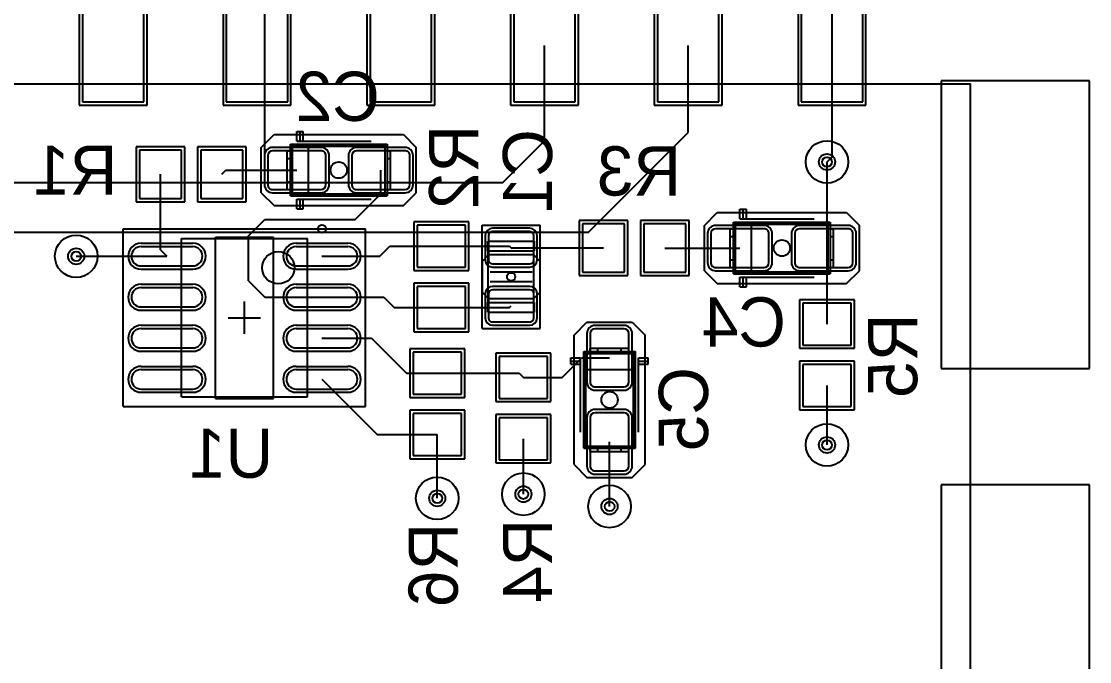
# Model space of a CAD drawing. Header units: millimetres. Extents: x 33 to 144, y 76 to 149.
# Drawn here: x 83.77 to 116.84, y 103.02 to 122.84 of the extents above; entities that cross this region are included whole.
import ezdxf

# ---------------------------------------------------------------- set-up
doc = ezdxf.new("R2010")
doc.units = ezdxf.units.MM
for name, color, linetype in [('BottomLayer', 5, 'Continuous'), ('BottomOverlay', 54, 'Continuous'), ('BottomPaste', 16, 'Continuous'), ('BottomSolder', 6, 'Continuous'), ('DrillGuide', 244, 'Continuous'), ('InternalPlane1', 76, 'Continuous'), ('InternalPlane2', 16, 'Continuous'), ('Mechanical13', 56, 'Continuous'), ('Mechanical15', 56, 'Continuous'), ('MultiLayer', 9, 'Continuous'), ('TopLayer', 1, 'Continuous'), ('TopOverlay', 2, 'Continuous'), ('TopPaste', 8, 'Continuous'), ('TopSolder', 216, 'Continuous'), ('ViaHoleLayer', 16, 'Continuous')]:
    doc.layers.add(name, color=color, linetype=linetype)

# ---------------------------------------------------------------- blocks, each defined once
blk = doc.blocks.new('751_02_N_B_8')
at = {"layer": 'BottomLayer'}
for p, q in [((-1.6, 2.205), (-3.2, 2.205)), ((3.2, 2.205), (1.6, 2.205)), ((-1.6, 1.605), (-3.2, 1.605)), ((3.2, 1.605), (1.6, 1.605)), ((-1.6, 0.935), (-3.2, 0.935)), ((3.2, 0.935), (1.6, 0.935)), ((-1.6, 0.335), (-3.2, 0.335)), ((3.2, 0.335), (1.6, 0.335)), ((-1.6, -0.335), (-3.2, -0.335)), ((3.2, -0.335), (1.6, -0.335)), ((-1.6, -0.935), (-3.2, -0.935)), ((3.2, -0.935), (1.6, -0.935)), ((-1.6, -1.605), (-3.2, -1.605)), ((3.2, -1.605), (1.6, -1.605)), ((-1.6, -2.205), (-3.2, -2.205)), ((3.2, -2.205), (1.6, -2.205))]:
    blk.add_line(p, q, dxfattribs=at)
for centre, start, end in [((-3.2, 1.905), 90, 270), ((-1.6, 1.905), 270, 90), ((1.6, 1.905), 90, 270), ((3.2, 1.905), 270, 90), ((-3.2, 0.635), 90, 270), ((-1.6, 0.635), 270, 90), ((1.6, 0.635), 90, 270), ((3.2, 0.635), 270, 90), ((-3.2, -0.635), 90, 270), ((-1.6, -0.635), 270, 90), ((1.6, -0.635), 90, 270), ((3.2, -0.635), 270, 90), ((-3.2, -1.905), 90, 270), ((-1.6, -1.905), 270, 90), ((1.6, -1.905), 90, 270), ((3.2, -1.905), 270, 90)]:
    blk.add_arc(centre, 0.3, start, end, dxfattribs=at)
at = {"layer": 'BottomOverlay'}
for p, q in [((-0.9, 2.5), (-0.9, -2.5)), ((0.9, 2.5), (-0.9, 2.5)), ((0.9, 2.5), (0.9, -2.5)), ((0.9, -2.5), (-0.9, -2.5))]:
    blk.add_line(p, q, dxfattribs=at)
blk.add_circle((-2.4, -2.755), 0.125, dxfattribs=at)
at = {"layer": 'BottomPaste'}
for p, q in [((-1.6, 2.205), (-3.2, 2.205)), ((3.2, 2.205), (1.6, 2.205)), ((-1.6, 1.605), (-3.2, 1.605)), ((3.2, 1.605), (1.6, 1.605)), ((-1.6, 0.935), (-3.2, 0.935)), ((3.2, 0.935), (1.6, 0.935)), ((-1.6, 0.335), (-3.2, 0.335)), ((3.2, 0.335), (1.6, 0.335)), ((-1.6, -0.335), (-3.2, -0.335)), ((3.2, -0.335), (1.6, -0.335)), ((-1.6, -0.935), (-3.2, -0.935)), ((3.2, -0.935), (1.6, -0.935)), ((-1.6, -1.605), (-3.2, -1.605)), ((3.2, -1.605), (1.6, -1.605)), ((-1.6, -2.205), (-3.2, -2.205)), ((3.2, -2.205), (1.6, -2.205))]:
    blk.add_line(p, q, dxfattribs=at)
for centre, start, end in [((-3.2, 1.905), 90, 270), ((-1.6, 1.905), 270, 90), ((1.6, 1.905), 90, 270), ((3.2, 1.905), 270, 90), ((-3.2, 0.635), 90, 270), ((-1.6, 0.635), 270, 90), ((1.6, 0.635), 90, 270), ((3.2, 0.635), 270, 90), ((-3.2, -0.635), 90, 270), ((-1.6, -0.635), 270, 90), ((1.6, -0.635), 90, 270), ((3.2, -0.635), 270, 90), ((-3.2, -1.905), 90, 270), ((-1.6, -1.905), 270, 90), ((1.6, -1.905), 90, 270), ((3.2, -1.905), 270, 90)]:
    blk.add_arc(centre, 0.3, start, end, dxfattribs=at)
at = {"layer": 'BottomSolder'}
for p, q in [((-1.6, 2.307), (-3.2, 2.307)), ((3.2, 2.307), (1.6, 2.307)), ((-1.6, 1.503), (-3.2, 1.503)), ((3.2, 1.503), (1.6, 1.503)), ((-1.6, 1.037), (-3.2, 1.037)), ((3.2, 1.037), (1.6, 1.037)), ((-1.6, 0.233), (-3.2, 0.233)), ((3.2, 0.233), (1.6, 0.233)), ((-1.6, -0.233), (-3.2, -0.233)), ((3.2, -0.233), (1.6, -0.233)), ((-1.6, -1.037), (-3.2, -1.037)), ((3.2, -1.037), (1.6, -1.037)), ((-1.6, -1.503), (-3.2, -1.503)), ((3.2, -1.503), (1.6, -1.503)), ((-1.6, -2.307), (-3.2, -2.307)), ((3.2, -2.307), (1.6, -2.307))]:
    blk.add_line(p, q, dxfattribs=at)
for centre, start, end in [((-3.2, 1.905), 90, 270), ((-1.6, 1.905), 270, 90), ((1.6, 1.905), 90, 270), ((3.2, 1.905), 270, 90), ((-3.2, 0.635), 90, 270), ((-1.6, 0.635), 270, 90), ((1.6, 0.635), 90, 270), ((3.2, 0.635), 270, 90), ((-3.2, -0.635), 90, 270), ((-1.6, -0.635), 270, 90), ((1.6, -0.635), 90, 270), ((3.2, -0.635), 270, 90), ((-3.2, -1.905), 90, 270), ((-1.6, -1.905), 270, 90), ((1.6, -1.905), 90, 270), ((3.2, -1.905), 270, 90)]:
    blk.add_arc(centre, 0.402, start, end, dxfattribs=at)
at = {"layer": 'Mechanical13'}
for p, q in [((-1.95, 2.45), (-1.95, -2.45)), ((1.95, 2.45), (-1.95, 2.45)), ((1.95, 2.45), (1.95, -2.45)), ((1.95, -2.45), (-1.95, -2.45))]:
    blk.add_line(p, q, dxfattribs=at)
blk.add_circle((-1.05, -1.55), 0.5, dxfattribs=at)
at = {"layer": 'Mechanical15'}
for p, q in [((-3.75, 2.75), (-3.75, -2.75)), ((3.75, 2.75), (-3.75, 2.75)), ((3.75, 2.75), (3.75, -2.75)), ((0, 0.5), (0, -0.5)), ((0.5, 0), (-0.5, 0)), ((3.75, -2.75), (-3.75, -2.75))]:
    blk.add_line(p, q, dxfattribs=at)
blk = doc.blocks.new('ERA_0805_B_16')
at = {"layer": 'BottomLayer'}
for p, q in [((-0.3, 0.75), (-1.6, 0.75)), ((-1.6, 0.75), (-1.6, -0.75)), ((-0.3, -0.75), (-0.3, 0.75)), ((1.6, 0.75), (0.3, 0.75)), ((0.3, 0.75), (0.3, -0.75)), ((1.6, -0.75), (1.6, 0.75)), ((-1.6, -0.75), (-0.3, -0.75)), ((0.3, -0.75), (1.6, -0.75))]:
    blk.add_line(p, q, dxfattribs=at)
at = {"layer": 'BottomPaste'}
for p, q in [((-0.3, 0.75), (-1.6, 0.75)), ((-1.6, 0.75), (-1.6, -0.75)), ((-0.3, -0.75), (-0.3, 0.75)), ((1.6, 0.75), (0.3, 0.75)), ((0.3, 0.75), (0.3, -0.75)), ((1.6, -0.75), (1.6, 0.75)), ((-1.6, -0.75), (-0.3, -0.75)), ((0.3, -0.75), (1.6, -0.75))]:
    blk.add_line(p, q, dxfattribs=at)
at = {"layer": 'BottomSolder'}
for p, q in [((-0.198, 0.852), (-1.702, 0.852)), ((-1.702, 0.852), (-1.702, -0.852)), ((-0.198, -0.852), (-0.198, 0.852)), ((1.702, 0.852), (0.198, 0.852)), ((0.198, 0.852), (0.198, -0.852)), ((1.702, -0.852), (1.702, 0.852)), ((-1.702, -0.852), (-0.198, -0.852)), ((0.198, -0.852), (1.702, -0.852))]:
    blk.add_line(p, q, dxfattribs=at)
blk = doc.blocks.new('6_0805_B_17')
at = {"layer": 'BottomLayer'}
for p, q in [((-0.3, 0.75), (-1.6, 0.75)), ((-1.6, 0.75), (-1.6, -0.75)), ((-0.3, -0.75), (-0.3, 0.75)), ((1.6, 0.75), (0.3, 0.75)), ((0.3, 0.75), (0.3, -0.75)), ((1.6, -0.75), (1.6, 0.75)), ((-1.6, -0.75), (-0.3, -0.75)), ((0.3, -0.75), (1.6, -0.75))]:
    blk.add_line(p, q, dxfattribs=at)
at = {"layer": 'BottomPaste'}
for p, q in [((-0.3, 0.75), (-1.6, 0.75)), ((-1.6, 0.75), (-1.6, -0.75)), ((-0.3, -0.75), (-0.3, 0.75)), ((1.6, 0.75), (0.3, 0.75)), ((0.3, 0.75), (0.3, -0.75)), ((1.6, -0.75), (1.6, 0.75)), ((-1.6, -0.75), (-0.3, -0.75)), ((0.3, -0.75), (1.6, -0.75))]:
    blk.add_line(p, q, dxfattribs=at)
at = {"layer": 'BottomSolder'}
for p, q in [((-0.198, 0.852), (-1.702, 0.852)), ((-1.702, 0.852), (-1.702, -0.852)), ((-0.198, -0.852), (-0.198, 0.852)), ((1.702, 0.852), (0.198, 0.852)), ((0.198, 0.852), (0.198, -0.852)), ((1.702, -0.852), (1.702, 0.852)), ((-1.702, -0.852), (-0.198, -0.852)), ((0.198, -0.852), (1.702, -0.852))]:
    blk.add_line(p, q, dxfattribs=at)
blk = doc.blocks.new('ERA_0805_B_18')
at = {"layer": 'BottomLayer'}
for p, q in [((-0.3, 0.75), (-1.6, 0.75)), ((-1.6, 0.75), (-1.6, -0.75)), ((-0.3, -0.75), (-0.3, 0.75)), ((1.6, 0.75), (0.3, 0.75)), ((0.3, 0.75), (0.3, -0.75)), ((1.6, -0.75), (1.6, 0.75)), ((-1.6, -0.75), (-0.3, -0.75)), ((0.3, -0.75), (1.6, -0.75))]:
    blk.add_line(p, q, dxfattribs=at)
at = {"layer": 'BottomPaste'}
for p, q in [((-0.3, 0.75), (-1.6, 0.75)), ((-1.6, 0.75), (-1.6, -0.75)), ((-0.3, -0.75), (-0.3, 0.75)), ((1.6, 0.75), (0.3, 0.75)), ((0.3, 0.75), (0.3, -0.75)), ((1.6, -0.75), (1.6, 0.75)), ((-1.6, -0.75), (-0.3, -0.75)), ((0.3, -0.75), (1.6, -0.75))]:
    blk.add_line(p, q, dxfattribs=at)
at = {"layer": 'BottomSolder'}
for p, q in [((-0.198, 0.852), (-1.702, 0.852)), ((-1.702, 0.852), (-1.702, -0.852)), ((-0.198, -0.852), (-0.198, 0.852)), ((1.702, 0.852), (0.198, 0.852)), ((0.198, 0.852), (0.198, -0.852)), ((1.702, -0.852), (1.702, 0.852)), ((-1.702, -0.852), (-0.198, -0.852)), ((0.198, -0.852), (1.702, -0.852))]:
    blk.add_line(p, q, dxfattribs=at)
blk = doc.blocks.new('ERA_0805_B_19')
at = {"layer": 'BottomLayer'}
for p, q in [((-0.3, 0.75), (-1.6, 0.75)), ((-1.6, 0.75), (-1.6, -0.75)), ((-0.3, -0.75), (-0.3, 0.75)), ((1.6, 0.75), (0.3, 0.75)), ((0.3, 0.75), (0.3, -0.75)), ((1.6, -0.75), (1.6, 0.75)), ((-1.6, -0.75), (-0.3, -0.75)), ((0.3, -0.75), (1.6, -0.75))]:
    blk.add_line(p, q, dxfattribs=at)
at = {"layer": 'BottomPaste'}
for p, q in [((-0.3, 0.75), (-1.6, 0.75)), ((-1.6, 0.75), (-1.6, -0.75)), ((-0.3, -0.75), (-0.3, 0.75)), ((1.6, 0.75), (0.3, 0.75)), ((0.3, 0.75), (0.3, -0.75)), ((1.6, -0.75), (1.6, 0.75)), ((-1.6, -0.75), (-0.3, -0.75)), ((0.3, -0.75), (1.6, -0.75))]:
    blk.add_line(p, q, dxfattribs=at)
at = {"layer": 'BottomSolder'}
for p, q in [((-0.198, 0.852), (-1.702, 0.852)), ((-1.702, 0.852), (-1.702, -0.852)), ((-0.198, -0.852), (-0.198, 0.852)), ((1.702, 0.852), (0.198, 0.852)), ((0.198, 0.852), (0.198, -0.852)), ((1.702, -0.852), (1.702, 0.852)), ((-1.702, -0.852), (-0.198, -0.852)), ((0.198, -0.852), (1.702, -0.852))]:
    blk.add_line(p, q, dxfattribs=at)
blk = doc.blocks.new('ERA_0805_B_20')
at = {"layer": 'BottomLayer'}
for p, q in [((-0.3, 0.75), (-1.6, 0.75)), ((-1.6, 0.75), (-1.6, -0.75)), ((-0.3, -0.75), (-0.3, 0.75)), ((1.6, 0.75), (0.3, 0.75)), ((0.3, 0.75), (0.3, -0.75)), ((1.6, -0.75), (1.6, 0.75)), ((-1.6, -0.75), (-0.3, -0.75)), ((0.3, -0.75), (1.6, -0.75))]:
    blk.add_line(p, q, dxfattribs=at)
at = {"layer": 'BottomPaste'}
for p, q in [((-0.3, 0.75), (-1.6, 0.75)), ((-1.6, 0.75), (-1.6, -0.75)), ((-0.3, -0.75), (-0.3, 0.75)), ((1.6, 0.75), (0.3, 0.75)), ((0.3, 0.75), (0.3, -0.75)), ((1.6, -0.75), (1.6, 0.75)), ((-1.6, -0.75), (-0.3, -0.75)), ((0.3, -0.75), (1.6, -0.75))]:
    blk.add_line(p, q, dxfattribs=at)
at = {"layer": 'BottomSolder'}
for p, q in [((-0.198, 0.852), (-1.702, 0.852)), ((-1.702, 0.852), (-1.702, -0.852)), ((-0.198, -0.852), (-0.198, 0.852)), ((1.702, 0.852), (0.198, 0.852)), ((0.198, 0.852), (0.198, -0.852)), ((1.702, -0.852), (1.702, 0.852)), ((-1.702, -0.852), (-0.198, -0.852)), ((0.198, -0.852), (1.702, -0.852))]:
    blk.add_line(p, q, dxfattribs=at)
blk = doc.blocks.new('ERA_0805_B_21')
at = {"layer": 'BottomLayer'}
for p, q in [((-0.3, 0.75), (-1.6, 0.75)), ((-1.6, 0.75), (-1.6, -0.75)), ((-0.3, -0.75), (-0.3, 0.75)), ((1.6, 0.75), (0.3, 0.75)), ((0.3, 0.75), (0.3, -0.75)), ((1.6, -0.75), (1.6, 0.75)), ((-1.6, -0.75), (-0.3, -0.75)), ((0.3, -0.75), (1.6, -0.75))]:
    blk.add_line(p, q, dxfattribs=at)
at = {"layer": 'BottomPaste'}
for p, q in [((-0.3, 0.75), (-1.6, 0.75)), ((-1.6, 0.75), (-1.6, -0.75)), ((-0.3, -0.75), (-0.3, 0.75)), ((1.6, 0.75), (0.3, 0.75)), ((0.3, 0.75), (0.3, -0.75)), ((1.6, -0.75), (1.6, 0.75)), ((-1.6, -0.75), (-0.3, -0.75)), ((0.3, -0.75), (1.6, -0.75))]:
    blk.add_line(p, q, dxfattribs=at)
at = {"layer": 'BottomSolder'}
for p, q in [((-0.198, 0.852), (-1.702, 0.852)), ((-1.702, 0.852), (-1.702, -0.852)), ((-0.198, -0.852), (-0.198, 0.852)), ((1.702, 0.852), (0.198, 0.852)), ((0.198, 0.852), (0.198, -0.852)), ((1.702, -0.852), (1.702, 0.852)), ((-1.702, -0.852), (-0.198, -0.852)), ((0.198, -0.852), (1.702, -0.852))]:
    blk.add_line(p, q, dxfattribs=at)
blk = doc.blocks.new('CAPMP3216X180N_B_26')
at = {"layer": 'BottomLayer'}
for p, q in [((-2.2, 0.45), (-2.2, -0.45)), ((-0.55, 0.6), (-2.05, 0.6)), ((-0.4, -0.45), (-0.4, 0.45)), ((0.4, 0.45), (0.4, -0.45)), ((2.05, 0.6), (0.55, 0.6)), ((2.2, -0.45), (2.2, 0.45)), ((-2.05, -0.6), (-0.55, -0.6)), ((0.55, -0.6), (2.05, -0.6))]:
    blk.add_line(p, q, dxfattribs=at)
for centre, start, end in [((-2.05, 0.45), 90, 180), ((-0.55, 0.45), 0, 90), ((0.55, 0.45), 90, 180), ((2.05, 0.45), 0, 90), ((-2.05, -0.45), 180, 270), ((-0.55, -0.45), 270, 0), ((0.55, -0.45), 180, 270), ((2.05, -0.45), 270, 0)]:
    blk.add_arc(centre, 0.15, start, end, dxfattribs=at)
at = {"layer": 'BottomOverlay'}
for p, q in [((-1.3, 0.9), (-1.3, 1.2)), ((-1.1, 1.2), (-1.3, 1.2)), ((-1.2, 0.9), (-1.2, 1.2)), ((-1.1, 0.9), (-1.1, 1.2)), ((1, 0.9), (-1.3, 0.9)), ((-1.3, -1.2), (-1.3, -0.9)), ((1, -0.9), (-1.3, -0.9)), ((-1.2, -1.2), (-1.2, -0.9)), ((-1.1, -1.2), (-1.1, -0.9)), ((-1.1, -1.2), (-1.3, -1.2))]:
    blk.add_line(p, q, dxfattribs=at)
at = {"layer": 'BottomPaste'}
for p, q in [((-2.2, 0.45), (-2.2, -0.45)), ((-0.55, 0.6), (-2.05, 0.6)), ((-0.4, -0.45), (-0.4, 0.45)), ((0.4, 0.45), (0.4, -0.45)), ((2.05, 0.6), (0.55, 0.6)), ((2.2, -0.45), (2.2, 0.45)), ((-2.05, -0.6), (-0.55, -0.6)), ((0.55, -0.6), (2.05, -0.6))]:
    blk.add_line(p, q, dxfattribs=at)
for centre, start, end in [((-2.05, 0.45), 90, 180), ((-0.55, 0.45), 0, 90), ((0.55, 0.45), 90, 180), ((2.05, 0.45), 0, 90), ((-2.05, -0.45), 180, 270), ((-0.55, -0.45), 270, 0), ((0.55, -0.45), 180, 270), ((2.05, -0.45), 270, 0)]:
    blk.add_arc(centre, 0.15, start, end, dxfattribs=at)
at = {"layer": 'BottomSolder'}
for p, q in [((-0.55, 0.702), (-2.05, 0.702)), ((2.05, 0.702), (0.55, 0.702)), ((-2.302, 0.45), (-2.302, -0.45)), ((-0.298, -0.45), (-0.298, 0.45)), ((0.298, 0.45), (0.298, -0.45)), ((2.302, -0.45), (2.302, 0.45)), ((-2.05, -0.702), (-0.55, -0.702)), ((0.55, -0.702), (2.05, -0.702))]:
    blk.add_line(p, q, dxfattribs=at)
for centre, start, end in [((-2.05, 0.45), 90, 180), ((-0.55, 0.45), 0, 90), ((0.55, 0.45), 90, 180), ((2.05, 0.45), 0, 90), ((-2.05, -0.45), 180, 270), ((-0.55, -0.45), 270, 0), ((0.55, -0.45), 180, 270), ((2.05, -0.45), 270, 0)]:
    blk.add_arc(centre, 0.252, start, end, dxfattribs=at)
at = {"layer": 'Mechanical13'}
for p, q in [((-1.5, -0.8), (-1.5, 0.8)), ((1.5, 0.8), (-1.5, 0.8)), ((-1.437, 0.737), (-1.5, 0.8)), ((-1.437, -0.737), (-1.437, 0.737)), ((1.437, 0.737), (-1.437, 0.737)), ((-0.937, -0.737), (-0.937, 0.737)), ((1.437, 0.737), (1.5, 0.8)), ((1.437, -0.737), (1.437, 0.737)), ((1.5, -0.8), (1.5, 0.8)), ((-1.6, -0.6), (-1.6, 0.6)), ((-1.499, 0.6), (-1.6, 0.6)), ((-1.499, 0.36), (-1.6, 0.36)), ((1.6, 0.6), (1.499, 0.6)), ((1.6, 0.36), (1.499, 0.36)), ((1.6, -0.6), (1.6, 0.6)), ((-1.499, -0.36), (-1.6, -0.36)), ((-1.499, -0.6), (-1.6, -0.6)), ((1.6, -0.36), (1.499, -0.36)), ((1.6, -0.6), (1.499, -0.6)), ((-1.5, -0.8), (-1.437, -0.737)), ((1.5, -0.8), (-1.5, -0.8)), ((1.437, -0.737), (-1.437, -0.737)), ((1.5, -0.8), (1.437, -0.737))]:
    blk.add_line(p, q, dxfattribs=at)
at = {"layer": 'Mechanical15'}
for p, q in [((-2.4, 0.7), (-2, 1.1)), ((2, 1.1), (-2, 1.1)), ((2.4, 0.7), (2, 1.1)), ((-2.4, -0.7), (-2.4, 0.7)), ((2.4, -0.7), (2.4, 0.7)), ((-2, -1.1), (-2.4, -0.7)), ((2, -1.1), (2.4, -0.7)), ((2, -1.1), (-2, -1.1))]:
    blk.add_line(p, q, dxfattribs=at)
blk.add_circle((0, 0), 0.254, dxfattribs=at)
blk = doc.blocks.new('CAPMP3216X180N_B_27')
at = {"layer": 'BottomLayer'}
for p, q in [((-2.2, 0.45), (-2.2, -0.45)), ((-0.55, 0.6), (-2.05, 0.6)), ((-0.4, -0.45), (-0.4, 0.45)), ((0.4, 0.45), (0.4, -0.45)), ((2.05, 0.6), (0.55, 0.6)), ((2.2, -0.45), (2.2, 0.45)), ((-2.05, -0.6), (-0.55, -0.6)), ((0.55, -0.6), (2.05, -0.6))]:
    blk.add_line(p, q, dxfattribs=at)
for centre, start, end in [((-2.05, 0.45), 90, 180), ((-0.55, 0.45), 360, 90), ((0.55, 0.45), 90, 180), ((2.05, 0.45), 360, 90), ((-2.05, -0.45), 180, 270), ((-0.55, -0.45), 270, 360), ((0.55, -0.45), 180, 270), ((2.05, -0.45), 270, 360)]:
    blk.add_arc(centre, 0.15, start, end, dxfattribs=at)
at = {"layer": 'BottomOverlay'}
for p, q in [((-1.3, 0.9), (-1.3, 1.2)), ((-1.3, 1.2), (-1.1, 1.2)), ((-1.2, 0.9), (-1.2, 1.2)), ((-1.1, 0.9), (-1.1, 1.2)), ((-1.3, 0.9), (1, 0.9)), ((-1.3, -1.2), (-1.3, -0.9)), ((-1.3, -0.9), (1, -0.9)), ((-1.2, -1.2), (-1.2, -0.9)), ((-1.1, -1.2), (-1.1, -0.9)), ((-1.3, -1.2), (-1.1, -1.2))]:
    blk.add_line(p, q, dxfattribs=at)
at = {"layer": 'BottomPaste'}
for p, q in [((-2.2, 0.45), (-2.2, -0.45)), ((-0.55, 0.6), (-2.05, 0.6)), ((-0.4, -0.45), (-0.4, 0.45)), ((0.4, 0.45), (0.4, -0.45)), ((2.05, 0.6), (0.55, 0.6)), ((2.2, -0.45), (2.2, 0.45)), ((-2.05, -0.6), (-0.55, -0.6)), ((0.55, -0.6), (2.05, -0.6))]:
    blk.add_line(p, q, dxfattribs=at)
for centre, start, end in [((-2.05, 0.45), 90, 180), ((-0.55, 0.45), 360, 90), ((0.55, 0.45), 90, 180), ((2.05, 0.45), 360, 90), ((-2.05, -0.45), 180, 270), ((-0.55, -0.45), 270, 360), ((0.55, -0.45), 180, 270), ((2.05, -0.45), 270, 360)]:
    blk.add_arc(centre, 0.15, start, end, dxfattribs=at)
at = {"layer": 'BottomSolder'}
for p, q in [((-0.55, 0.702), (-2.05, 0.702)), ((2.05, 0.702), (0.55, 0.702)), ((-2.302, 0.45), (-2.302, -0.45)), ((-0.298, -0.45), (-0.298, 0.45)), ((0.298, 0.45), (0.298, -0.45)), ((2.302, -0.45), (2.302, 0.45)), ((-2.05, -0.702), (-0.55, -0.702)), ((0.55, -0.702), (2.05, -0.702))]:
    blk.add_line(p, q, dxfattribs=at)
for centre, start, end in [((-2.05, 0.45), 90, 180), ((-0.55, 0.45), 360, 90), ((0.55, 0.45), 90, 180), ((2.05, 0.45), 360, 90), ((-2.05, -0.45), 180, 270), ((-0.55, -0.45), 270, 360), ((0.55, -0.45), 180, 270), ((2.05, -0.45), 270, 360)]:
    blk.add_arc(centre, 0.252, start, end, dxfattribs=at)
at = {"layer": 'Mechanical13'}
for p, q in [((-1.5, -0.8), (-1.5, 0.8)), ((-1.5, 0.8), (1.5, 0.8)), ((-1.5, 0.8), (-1.437, 0.737)), ((-1.437, -0.737), (-1.437, 0.737)), ((-1.437, 0.737), (1.437, 0.737)), ((-0.937, -0.737), (-0.937, 0.737)), ((1.437, 0.737), (1.5, 0.8)), ((1.437, -0.737), (1.437, 0.737)), ((1.5, 0.8), (1.5, -0.8)), ((-1.6, -0.6), (-1.6, 0.6)), ((-1.6, 0.6), (-1.499, 0.6)), ((-1.6, 0.36), (-1.499, 0.36)), ((1.499, 0.6), (1.6, 0.6)), ((1.499, 0.36), (1.6, 0.36)), ((1.6, -0.6), (1.6, 0.6)), ((-1.6, -0.36), (-1.499, -0.36)), ((-1.6, -0.6), (-1.499, -0.6)), ((1.499, -0.36), (1.6, -0.36)), ((1.499, -0.6), (1.6, -0.6)), ((-1.5, -0.8), (-1.437, -0.737)), ((-1.5, -0.8), (1.5, -0.8)), ((-1.437, -0.737), (1.437, -0.737)), ((1.437, -0.737), (1.5, -0.8))]:
    blk.add_line(p, q, dxfattribs=at)
at = {"layer": 'Mechanical15'}
for p, q in [((-2.4, 0.7), (-2, 1.1)), ((-2, 1.1), (2, 1.1)), ((2, 1.1), (2.4, 0.7)), ((-2.4, -0.7), (-2.4, 0.7)), ((2.4, -0.7), (2.4, 0.7)), ((-2.4, -0.7), (-2, -1.1)), ((2, -1.1), (2.4, -0.7)), ((-2, -1.1), (2, -1.1))]:
    blk.add_line(p, q, dxfattribs=at)
blk.add_circle((0, 0), 0.254, dxfattribs=at)
blk = doc.blocks.new('CAPMP3216X180N_B_29')
at = {"layer": 'BottomLayer'}
for p, q in [((-2.2, 0.45), (-2.2, -0.45)), ((-0.55, 0.6), (-2.05, 0.6)), ((-0.4, -0.45), (-0.4, 0.45)), ((0.4, 0.45), (0.4, -0.45)), ((2.05, 0.6), (0.55, 0.6)), ((2.2, -0.45), (2.2, 0.45)), ((-2.05, -0.6), (-0.55, -0.6)), ((0.55, -0.6), (2.05, -0.6))]:
    blk.add_line(p, q, dxfattribs=at)
for centre, start, end in [((-2.05, 0.45), 90, 180), ((-0.55, 0.45), 360, 90), ((0.55, 0.45), 90, 180), ((2.05, 0.45), 360, 90), ((-2.05, -0.45), 180, 270), ((-0.55, -0.45), 270, 360), ((0.55, -0.45), 180, 270), ((2.05, -0.45), 270, 360)]:
    blk.add_arc(centre, 0.15, start, end, dxfattribs=at)
at = {"layer": 'BottomOverlay'}
for p, q in [((-1.3, 0.9), (-1.3, 1.2)), ((-1.3, 1.2), (-1.1, 1.2)), ((-1.2, 0.9), (-1.2, 1.2)), ((-1.1, 0.9), (-1.1, 1.2)), ((-1.3, 0.9), (1, 0.9)), ((-1.3, -1.2), (-1.3, -0.9)), ((-1.3, -0.9), (1, -0.9)), ((-1.2, -1.2), (-1.2, -0.9)), ((-1.1, -1.2), (-1.1, -0.9)), ((-1.3, -1.2), (-1.1, -1.2))]:
    blk.add_line(p, q, dxfattribs=at)
at = {"layer": 'BottomPaste'}
for p, q in [((-2.2, 0.45), (-2.2, -0.45)), ((-0.55, 0.6), (-2.05, 0.6)), ((-0.4, -0.45), (-0.4, 0.45)), ((0.4, 0.45), (0.4, -0.45)), ((2.05, 0.6), (0.55, 0.6)), ((2.2, -0.45), (2.2, 0.45)), ((-2.05, -0.6), (-0.55, -0.6)), ((0.55, -0.6), (2.05, -0.6))]:
    blk.add_line(p, q, dxfattribs=at)
for centre, start, end in [((-2.05, 0.45), 90, 180), ((-0.55, 0.45), 360, 90), ((0.55, 0.45), 90, 180), ((2.05, 0.45), 360, 90), ((-2.05, -0.45), 180, 270), ((-0.55, -0.45), 270, 360), ((0.55, -0.45), 180, 270), ((2.05, -0.45), 270, 360)]:
    blk.add_arc(centre, 0.15, start, end, dxfattribs=at)
at = {"layer": 'BottomSolder'}
for p, q in [((-0.55, 0.702), (-2.05, 0.702)), ((2.05, 0.702), (0.55, 0.702)), ((-2.302, 0.45), (-2.302, -0.45)), ((-0.298, -0.45), (-0.298, 0.45)), ((0.298, 0.45), (0.298, -0.45)), ((2.302, -0.45), (2.302, 0.45)), ((-2.05, -0.702), (-0.55, -0.702)), ((0.55, -0.702), (2.05, -0.702))]:
    blk.add_line(p, q, dxfattribs=at)
for centre, start, end in [((-2.05, 0.45), 90, 180), ((-0.55, 0.45), 360, 90), ((0.55, 0.45), 90, 180), ((2.05, 0.45), 360, 90), ((-2.05, -0.45), 180, 270), ((-0.55, -0.45), 270, 360), ((0.55, -0.45), 180, 270), ((2.05, -0.45), 270, 360)]:
    blk.add_arc(centre, 0.252, start, end, dxfattribs=at)
at = {"layer": 'Mechanical13'}
for p, q in [((-1.5, -0.8), (-1.5, 0.8)), ((-1.5, 0.8), (1.5, 0.8)), ((-1.5, 0.8), (-1.437, 0.737)), ((-1.437, -0.737), (-1.437, 0.737)), ((-1.437, 0.737), (1.437, 0.737)), ((-0.937, -0.737), (-0.937, 0.737)), ((1.437, 0.737), (1.5, 0.8)), ((1.437, -0.737), (1.437, 0.737)), ((1.5, 0.8), (1.5, -0.8)), ((-1.6, -0.6), (-1.6, 0.6)), ((-1.6, 0.6), (-1.499, 0.6)), ((-1.6, 0.36), (-1.499, 0.36)), ((1.499, 0.6), (1.6, 0.6)), ((1.499, 0.36), (1.6, 0.36)), ((1.6, -0.6), (1.6, 0.6)), ((-1.6, -0.36), (-1.499, -0.36)), ((-1.6, -0.6), (-1.499, -0.6)), ((1.499, -0.36), (1.6, -0.36)), ((1.499, -0.6), (1.6, -0.6)), ((-1.5, -0.8), (-1.437, -0.737)), ((-1.5, -0.8), (1.5, -0.8)), ((-1.437, -0.737), (1.437, -0.737)), ((1.437, -0.737), (1.5, -0.8))]:
    blk.add_line(p, q, dxfattribs=at)
at = {"layer": 'Mechanical15'}
for p, q in [((-2.4, 0.7), (-2, 1.1)), ((-2, 1.1), (2, 1.1)), ((2, 1.1), (2.4, 0.7)), ((-2.4, -0.7), (-2.4, 0.7)), ((2.4, -0.7), (2.4, 0.7)), ((-2.4, -0.7), (-2, -1.1)), ((2, -1.1), (2.4, -0.7)), ((-2, -1.1), (2, -1.1))]:
    blk.add_line(p, q, dxfattribs=at)
blk.add_circle((0, 0), 0.254, dxfattribs=at)
blk = doc.blocks.new('CAPC2012X135N_B_30')
at = {"layer": 'BottomLayer'}
for p, q in [((-0.525, 0.7), (-1.275, 0.7)), ((-0.475, 0.9), (-0.675, 0.7)), ((-0.675, 0.7), (-0.675, -0.7)), ((0.475, 0.9), (-0.475, 0.9)), ((0.675, 0.7), (0.475, 0.9)), ((1.275, 0.7), (0.525, 0.7)), ((0.675, -0.7), (0.675, 0.7)), ((-1.4, 0.575), (-1.4, -0.575)), ((-0.4, -0.575), (-0.4, 0.575)), ((0.4, 0.575), (0.4, -0.575)), ((1.4, -0.575), (1.4, 0.575)), ((-1.275, -0.7), (-0.525, -0.7)), ((-0.675, -0.7), (-0.475, -0.9)), ((-0.475, -0.9), (0.475, -0.9)), ((0.475, -0.9), (0.675, -0.7)), ((0.525, -0.7), (1.275, -0.7))]:
    blk.add_line(p, q, dxfattribs=at)
for centre, start, end in [((-1.275, 0.575), 90, 180), ((-0.525, 0.575), 0, 90), ((0.525, 0.575), 90, 180), ((1.275, 0.575), 0, 90), ((-1.275, -0.575), 180, 270), ((-0.525, -0.575), 270, 0), ((0.525, -0.575), 180, 270), ((1.275, -0.575), 270, 0)]:
    blk.add_arc(centre, 0.125, start, end, dxfattribs=at)
at = {"layer": 'BottomOverlay'}
for p, q in [((-0.15, 0.651), (-0.15, -0.651)), ((0.15, 0.651), (0.15, -0.651))]:
    blk.add_line(p, q, dxfattribs=at)
at = {"layer": 'BottomPaste'}
for p, q in [((-0.525, 0.7), (-1.275, 0.7)), ((1.275, 0.7), (0.525, 0.7)), ((-1.4, 0.575), (-1.4, -0.575)), ((-0.4, -0.575), (-0.4, 0.575)), ((0.4, 0.575), (0.4, -0.575)), ((1.4, -0.575), (1.4, 0.575)), ((-1.275, -0.7), (-0.525, -0.7)), ((0.525, -0.7), (1.275, -0.7))]:
    blk.add_line(p, q, dxfattribs=at)
for centre, start, end in [((-1.275, 0.575), 90, 180), ((-0.525, 0.575), 0, 90), ((0.525, 0.575), 90, 180), ((1.275, 0.575), 0, 90), ((-1.275, -0.575), 180, 270), ((-0.525, -0.575), 270, 0), ((0.525, -0.575), 180, 270), ((1.275, -0.575), 270, 0)]:
    blk.add_arc(centre, 0.125, start, end, dxfattribs=at)
at = {"layer": 'BottomSolder'}
for p, q in [((-0.525, 0.802), (-1.275, 0.802)), ((1.275, 0.802), (0.525, 0.802)), ((-1.502, 0.575), (-1.502, -0.575)), ((-0.298, -0.575), (-0.298, 0.575)), ((0.298, 0.575), (0.298, -0.575)), ((1.502, -0.575), (1.502, 0.575)), ((-1.275, -0.802), (-0.525, -0.802)), ((0.525, -0.802), (1.275, -0.802))]:
    blk.add_line(p, q, dxfattribs=at)
for centre, start, end in [((-1.275, 0.575), 90, 180), ((-0.525, 0.575), 0, 90), ((0.525, 0.575), 90, 180), ((1.275, 0.575), 0, 90), ((-1.275, -0.575), 180, 270), ((-0.525, -0.575), 270, 0), ((0.525, -0.575), 180, 270), ((1.275, -0.575), 270, 0)]:
    blk.add_arc(centre, 0.227, start, end, dxfattribs=at)
at = {"layer": 'Mechanical13'}
for p, q in [((-1.1, 0.725), (-1.1, -0.725)), ((-1.1, 0.725), (-0.8, 0.725)), ((-0.8, 0.725), (-0.8, -0.725)), ((-0.8, 0.705), (0.8, 0.705)), ((0.8, 0.725), (1.1, 0.725)), ((0.8, 0.725), (0.8, -0.725)), ((1.1, 0.725), (1.1, -0.725)), ((-1.1, -0.725), (-0.8, -0.725)), ((-0.8, -0.705), (0.8, -0.705)), ((0.8, -0.725), (1.1, -0.725))]:
    blk.add_line(p, q, dxfattribs=at)
at = {"layer": 'Mechanical15'}
for p, q in [((-1.6, 0.9), (-1.6, -0.9)), ((-1.6, 0.9), (1.6, 0.9)), ((1.6, 0.9), (1.6, -0.9)), ((-1.6, -0.9), (1.6, -0.9))]:
    blk.add_line(p, q, dxfattribs=at)
blk.add_circle((0, 0), 0.127, dxfattribs=at)
blk = doc.blocks.new('DRA818__________34')
at = {"layer": 'TopLayer'}
for p, q in [((-22.1, 9.2), (-22.1, 2.5)), ((-17.5, 2.5), (-17.5, 9.2)), ((-22.1, 2.5), (-17.5, 2.5)), ((-22.1, -1.1), (-22.1, -10)), ((-17.5, -1.1), (-22.1, -1.1)), ((-17.5, -10), (-17.5, -1.1)), ((-15.075, -9.35), (-15.075, -12.85)), ((-13.175, -9.35), (-15.075, -9.35)), ((-13.175, -12.85), (-13.175, -9.35)), ((-10.625, -9.35), (-10.625, -12.85)), ((-8.725, -9.35), (-10.625, -9.35)), ((-8.725, -12.85), (-8.725, -9.35)), ((-6.175, -9.35), (-6.175, -12.85)), ((-4.275, -9.35), (-6.175, -9.35)), ((-4.275, -12.85), (-4.275, -9.35)), ((-1.725, -9.35), (-1.725, -12.85)), ((0.175, -9.35), (-1.725, -9.35)), ((0.175, -12.85), (0.175, -9.35)), ((2.725, -9.35), (2.725, -12.85)), ((4.625, -9.35), (2.725, -9.35)), ((4.625, -12.85), (4.625, -9.35)), ((7.175, -9.35), (7.175, -12.85)), ((9.075, -9.35), (7.175, -9.35)), ((9.075, -12.85), (9.075, -9.35)), ((-22.1, -10), (-17.5, -10))]:
    blk.add_line(p, q, dxfattribs=at)
at = {"layer": 'TopOverlay'}
for p in [(-18.415, 9.144), (17.145, -9.906)]:
    blk.add_line(p, (-18.415, -9.906), dxfattribs=at)
at = {"layer": 'TopPaste'}
for p, q in [((-15.075, -9.35), (-15.075, -12.85)), ((-13.175, -9.35), (-15.075, -9.35)), ((-13.175, -12.85), (-13.175, -9.35)), ((-10.625, -9.35), (-10.625, -12.85)), ((-8.725, -9.35), (-10.625, -9.35)), ((-8.725, -12.85), (-8.725, -9.35)), ((-6.175, -9.35), (-6.175, -12.85)), ((-4.275, -9.35), (-6.175, -9.35)), ((-4.275, -12.85), (-4.275, -9.35)), ((-1.725, -9.35), (-1.725, -12.85)), ((0.175, -9.35), (-1.725, -9.35)), ((0.175, -12.85), (0.175, -9.35)), ((2.725, -9.35), (2.725, -12.85)), ((4.625, -9.35), (2.725, -9.35)), ((4.625, -12.85), (4.625, -9.35)), ((7.175, -9.35), (7.175, -12.85)), ((9.075, -9.35), (7.175, -9.35)), ((9.075, -12.85), (9.075, -9.35))]:
    blk.add_line(p, q, dxfattribs=at)
at = {"layer": 'TopSolder'}
for p, q in [((-15.177, -9.248), (-15.177, -12.952)), ((-13.073, -9.248), (-15.177, -9.248)), ((-13.073, -12.952), (-13.073, -9.248)), ((-10.727, -9.248), (-10.727, -12.952)), ((-8.623, -9.248), (-10.727, -9.248)), ((-8.623, -12.952), (-8.623, -9.248)), ((-6.277, -9.248), (-6.277, -12.952)), ((-4.173, -9.248), (-6.277, -9.248)), ((-4.173, -12.952), (-4.173, -9.248)), ((-1.827, -9.248), (-1.827, -12.952)), ((0.277, -9.248), (-1.827, -9.248)), ((0.277, -12.952), (0.277, -9.248)), ((2.623, -9.248), (2.623, -12.952)), ((4.727, -9.248), (2.623, -9.248)), ((4.727, -12.952), (4.727, -9.248)), ((7.073, -9.248), (7.073, -12.952)), ((9.177, -9.248), (7.073, -9.248)), ((9.177, -12.952), (9.177, -9.248))]:
    blk.add_line(p, q, dxfattribs=at)

msp = doc.modelspace()

# ---------------------------------------------------------------- linework, layer by layer
at = {"layer": 'BottomLayer'}
for p, q in [((91.313, 118.237), (91.313, 132.334)), ((108.712, 113.472), (108.712, 118.491)), ((88.077, 115.771), (88.077, 118.11)), ((89.977, 118.11), (90.104, 118.237)), ((90.104, 118.237), (91.313, 118.237)), ((91.313, 118.237), (92.299, 118.237)), ((94.899, 117.505), (94.899, 118.237)), ((94.107, 116.713), (94.899, 117.505)), ((90.805, 116.205), (91.313, 116.713)), ((91.313, 116.713), (94.107, 116.713)), ((90.805, 114.808), (90.805, 116.205)), ((88.077, 115.771), (88.278, 115.57)), ((94.869, 115.57), (95.184, 115.885)), ((95.184, 115.885), (96.774, 115.885)), ((96.774, 115.885), (98.883, 115.885)), ((98.883, 115.885), (98.933, 115.835)), ((98.933, 115.835), (101.782, 115.835)), ((101.782, 115.835), (101.793, 115.824)), ((103.693, 115.824), (106.015, 115.824)), ((85.471, 115.57), (88.278, 115.57)), ((93.078, 115.57), (94.869, 115.57)), ((90.805, 114.808), (91.313, 114.3)), ((91.313, 114.3), (93.078, 114.3)), ((93.078, 114.3), (94.996, 114.3)), ((94.996, 114.3), (95.311, 113.985)), ((95.311, 113.985), (96.774, 113.985)), ((96.774, 113.985), (98.883, 113.985)), ((98.883, 113.985), (98.933, 114.035)), ((93.078, 113.03), (94.615, 113.03)), ((94.615, 113.03), (95.697, 111.948)), ((100.518, 111.821), (101.122, 112.425)), ((101.122, 112.425), (101.981, 112.425)), ((95.697, 111.948), (96.647, 111.948)), ((96.647, 111.948), (99.187, 111.948)), ((99.187, 111.948), (99.314, 111.821)), ((99.314, 111.821), (100.518, 111.821)), ((93.078, 111.76), (94.79, 110.048)), ((108.712, 109.728), (108.712, 111.572)), ((94.79, 110.048), (96.647, 110.048)), ((96.647, 108.077), (96.647, 110.048)), ((99.314, 108.204), (99.314, 109.921)), ((101.981, 107.823), (101.981, 109.825))]:
    msp.add_line(p, q, dxfattribs=at)
for centre in [(108.712, 118.491), (85.471, 115.57), (108.712, 109.728), (96.647, 108.077), (99.314, 108.204), (101.981, 107.823)]:
    msp.add_circle(centre, 0.25, dxfattribs=at)
at = {"layer": 'DrillGuide'}
for centre in [(108.712, 118.491), (85.471, 115.57), (108.712, 109.728), (96.647, 108.077), (99.314, 108.204), (101.981, 107.823)]:
    msp.add_circle(centre, 0.15, dxfattribs=at)
at = {"layer": 'InternalPlane1'}
for centre in [(108.712, 118.491), (85.471, 115.57), (99.314, 108.204)]:
    msp.add_circle(centre, 0.658, dxfattribs=at)
at = {"layer": 'InternalPlane2'}
for centre in [(108.712, 118.491), (108.712, 109.728), (96.647, 108.077), (101.981, 107.823)]:
    msp.add_circle(centre, 0.658, dxfattribs=at)
at = {"layer": 'MultiLayer'}
for centre in [(108.712, 118.491), (85.471, 115.57), (108.712, 109.728), (96.647, 108.077), (99.314, 108.204), (101.981, 107.823)]:
    msp.add_circle(centre, 0.25, dxfattribs=at)
at = {"layer": 'TopLayer'}
for p, q in [((108.867, 122.098), (108.867, 123.98)), ((99.967, 119.144), (99.967, 122.098)), ((104.417, 119.403), (104.417, 122.098)), ((108.867, 118.646), (108.867, 122.098)), ((101.329, 116.315), (104.417, 119.403)), ((98.679, 117.856), (99.967, 119.144)), ((108.712, 118.491), (108.867, 118.646)), ((81.534, 117.856), (98.679, 117.856)), ((72.915, 116.315), (101.329, 116.315))]:
    msp.add_line(p, q, dxfattribs=at)
for centre in [(108.712, 118.491), (85.471, 115.57), (108.712, 109.728), (96.647, 108.077), (99.314, 108.204), (101.981, 107.823)]:
    msp.add_circle(centre, 0.25, dxfattribs=at)
at = {"layer": 'ViaHoleLayer'}
for centre in [(108.712, 118.491), (85.471, 115.57), (108.712, 109.728), (96.647, 108.077), (99.314, 108.204), (101.981, 107.823)]:
    msp.add_circle(centre, 0.15, dxfattribs=at)

# ---------------------------------------------------------------- block references
for name, p, rotation in [('DRA818__________34', (94.742, 110.998), 180), ('CAPMP3216X180N_B_29', (93.599, 118.237), 360), ('ERA_0805_B_21', (89.027, 118.11), 360), ('CAPMP3216X180N_B_27', (107.315, 115.824), 360), ('751_02_N_B_8', (90.678, 113.665), 180), ('ERA_0805_B_20', (96.774, 114.935), 90), ('CAPC2012X135N_B_30', (98.933, 114.935), 90), ('ERA_0805_B_19', (102.743, 115.824), 360), ('6_0805_B_17', (108.712, 112.522), 270), ('CAPMP3216X180N_B_26', (101.981, 111.125), 270), ('ERA_0805_B_16', (96.647, 110.998), 270), ('ERA_0805_B_18', (99.314, 110.871), 90)]:
    msp.add_blockref(name, p, dxfattribs=dict(rotation=rotation))

# ---------------------------------------------------------------- texts
at = {"layer": 'BottomOverlay', "text_generation_flag": 2}
for s, p in [('C2', (94.869, 119.761)), ('R1', (86.741, 117.475)), ('R3', (104.191, 117.45)), ('C4', (107.442, 112.776)), ('U1', (91.567, 108.712))]:
    msp.add_text(s, height=1.524, dxfattribs=at).set_placement(p)
for s, p in [('R2', (97.917, 119.634)), ('C1', (100.203, 119.507)), ('R5', (111.506, 113.792)), ('C5', (105.029, 112.141)), ('R6', (97.282, 107.315)), ('R4', (100.203, 107.442))]:
    msp.add_text(s, height=1.524, rotation=90, dxfattribs=at).set_placement(p)

doc.saveas('drawing.dxf')
